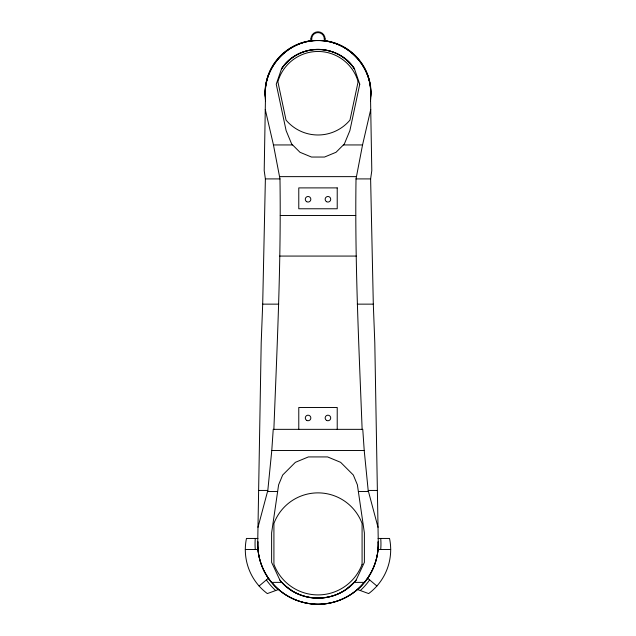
<?xml version="1.0" encoding="UTF-8"?>
<svg xmlns="http://www.w3.org/2000/svg" width="636" height="636" viewBox="0 0 636 636"><rect width="100%" height="100%" fill="white"/><g stroke="black" fill="none" stroke-linecap="round" stroke-linejoin="round"><path stroke-width="0.95" d="M362.13 429.348C358.911 345.912 354.777 262.437 356.025 178.907L362.544 144.944L370.724 109.551M273.87 429.348C277.089 345.912 281.223 262.437 279.975 178.907L273.456 144.944L265.276 109.551M257.731 541.785L261.205 342.637L262.692 304.143L265.379 178.907L264.202 170.655L265.482 97.475C262.255 67.933 288.267 39.678 318 40.545C347.733 39.678 373.745 67.933 370.518 97.475L371.798 170.655L370.621 178.907L373.308 304.143L374.795 342.637L378.309 543.891A76.511 67.559 0 0 1 375.017 563.576C370.049 578.052 359.348 590.431 345.738 597.442A57.963 55.133 0 0 1 318 604.216A57.963 55.133 0 0 1 290.27 597.427C276.644 590.447 265.951 578.045 260.991 563.568A76.511 67.559 0 0 1 257.699 543.891L257.731 541.785A60.309 60.309 0 0 0 318 604.2A60.309 60.309 0 0 0 378.269 541.785M257.978 527.323L267.812 490.443L271.779 450.519L273.226 429.348L362.774 429.348L364.221 450.519L368.188 490.443L378.023 527.323M356.104 580.119L364.388 562.351L364.388 532.912L357.384 484.815L353.33 475.028L340.626 462.324L327.604 456.926L308.396 456.926L295.374 462.324L282.67 475.028L278.616 484.815L271.612 532.912L271.612 562.351L279.896 580.119C298.133 603.922 337.867 603.922 356.104 580.119A49.29 49.29 0 0 1 279.896 580.119M259.106 586.018L268.408 578.211M346.119 589.341L354.141 582.377L364.436 582.377M278.536 589.5L267.335 593.579A54.823 54.823 0 0 1 246.466 538.446L257.938 538.446M311.902 40.903L310.909 41.022L310.909 38.891A7.091 7.091 0 0 1 318 31.8A7.091 7.091 0 0 1 325.091 38.891L325.091 41.022L324.694 40.974M310.909 38.891L311.704 38.891A6.296 6.296 0 0 1 318 32.595A6.296 6.296 0 0 1 324.296 38.891L324.44 40.943M324.296 38.891L325.091 38.891M273.456 144.944L292.64 144.944M343.361 144.944L362.544 144.944M279.586 176.633L356.414 176.633M265.379 178.907L279.975 178.907M356.025 178.907L370.621 178.907M280.269 215.501L355.731 215.501M279.753 256.07L356.247 256.07M262.692 304.143L278.719 304.143M357.281 304.143L373.308 304.143M271.779 450.519L364.221 450.519M258.621 490.443L267.812 490.443M368.188 490.443L377.379 490.443M267.557 491.533L277.638 491.533M358.362 491.533L368.443 491.533M378.062 538.446L389.534 538.446A54.823 54.823 0 0 1 368.665 593.579L357.464 589.5M245.305 549.48L257.954 549.48M378.046 549.48L390.695 549.48M271.564 582.377L281.859 582.377L285.691 586.082L292.091 590.788M367.592 578.211L376.894 586.01M337.223 429.348L337.223 407.477L298.777 407.477L298.777 429.348M311.704 38.891L311.704 40.927M323.748 40.529A53.019 53.019 0 0 1 370.454 100.957M265.546 100.957A53.019 53.019 0 0 1 312.252 40.529M271.437 582.457A73.975 65.317 0 0 1 257.938 541.793M378.062 541.793A73.975 65.317 0 0 1 364.563 582.457M364.301 582.274A59.371 56.461 -0.1 0 1 318 604.391A59.371 56.461 0 0 1 271.699 582.282M346.151 589.389A47.573 45.243 0 0 1 292.035 590.868M380.726 538.446A62.956 62.956 0 0 1 380.71 549.48M369.635 579.921A62.956 62.956 0 0 1 360.294 590.526M275.706 590.526A62.956 62.956 0 0 1 266.373 579.921M255.29 549.48A62.956 62.956 0 0 1 255.275 538.446M370.685 93.23L370.518 97.475A52.685 52.685 0 0 0 318 40.545C288.219 39.71 262.406 67.996 265.482 97.475A52.685 52.685 0 0 1 318 40.545C346.151 39.901 371.337 65.079 370.685 93.23M358.132 81.702L349.967 120.093A41.753 41.753 0 0 1 286.033 120.093L277.868 81.702A41.753 41.753 0 0 1 358.132 81.702M359.753 84.183L349.88 130.626L344.362 143.943L336.023 152.282L324.519 157.044L311.481 157.044L299.977 152.282L291.638 143.943L286.12 130.626L276.247 84.183L281.51 68.919C297.171 43.192 338.829 43.192 354.49 68.919L359.753 84.183M283.131 66.637L281.51 68.919A43.852 43.852 0 0 1 354.49 68.919C348.385 59.712 338.694 53.003 327.93 50.522A38.971 34.408 0 0 0 318 49.377A38.86 34.312 0 0 0 310.591 50.013C299.779 51.842 289.77 57.908 283.131 66.637M337.223 187.898L298.777 187.898L298.777 208.767L337.223 208.767L337.223 187.898M362.083 564.315L362.083 523.468A47.056 47.056 0 0 0 273.917 523.468L273.917 564.315A47.056 47.056 0 0 0 362.083 564.315M326.546 420.38A2.783 2.783 0 0 0 330.728 417.971A2.783 2.783 0 0 0 326.546 415.562A2.783 2.783 0 0 0 326.546 420.38M306.671 420.38A2.783 2.783 0 0 0 310.845 417.971A2.783 2.783 0 0 0 306.671 415.562A2.783 2.783 0 0 0 306.671 420.38M326.546 201.684A2.783 2.783 0 0 0 330.728 199.275A2.783 2.783 0 0 0 326.546 196.858A2.783 2.783 0 0 0 326.546 201.684M306.671 201.684A2.783 2.783 0 0 0 310.845 199.275A2.783 2.783 0 0 0 306.671 196.858A2.783 2.783 0 0 0 306.671 201.684"/></g></svg>
